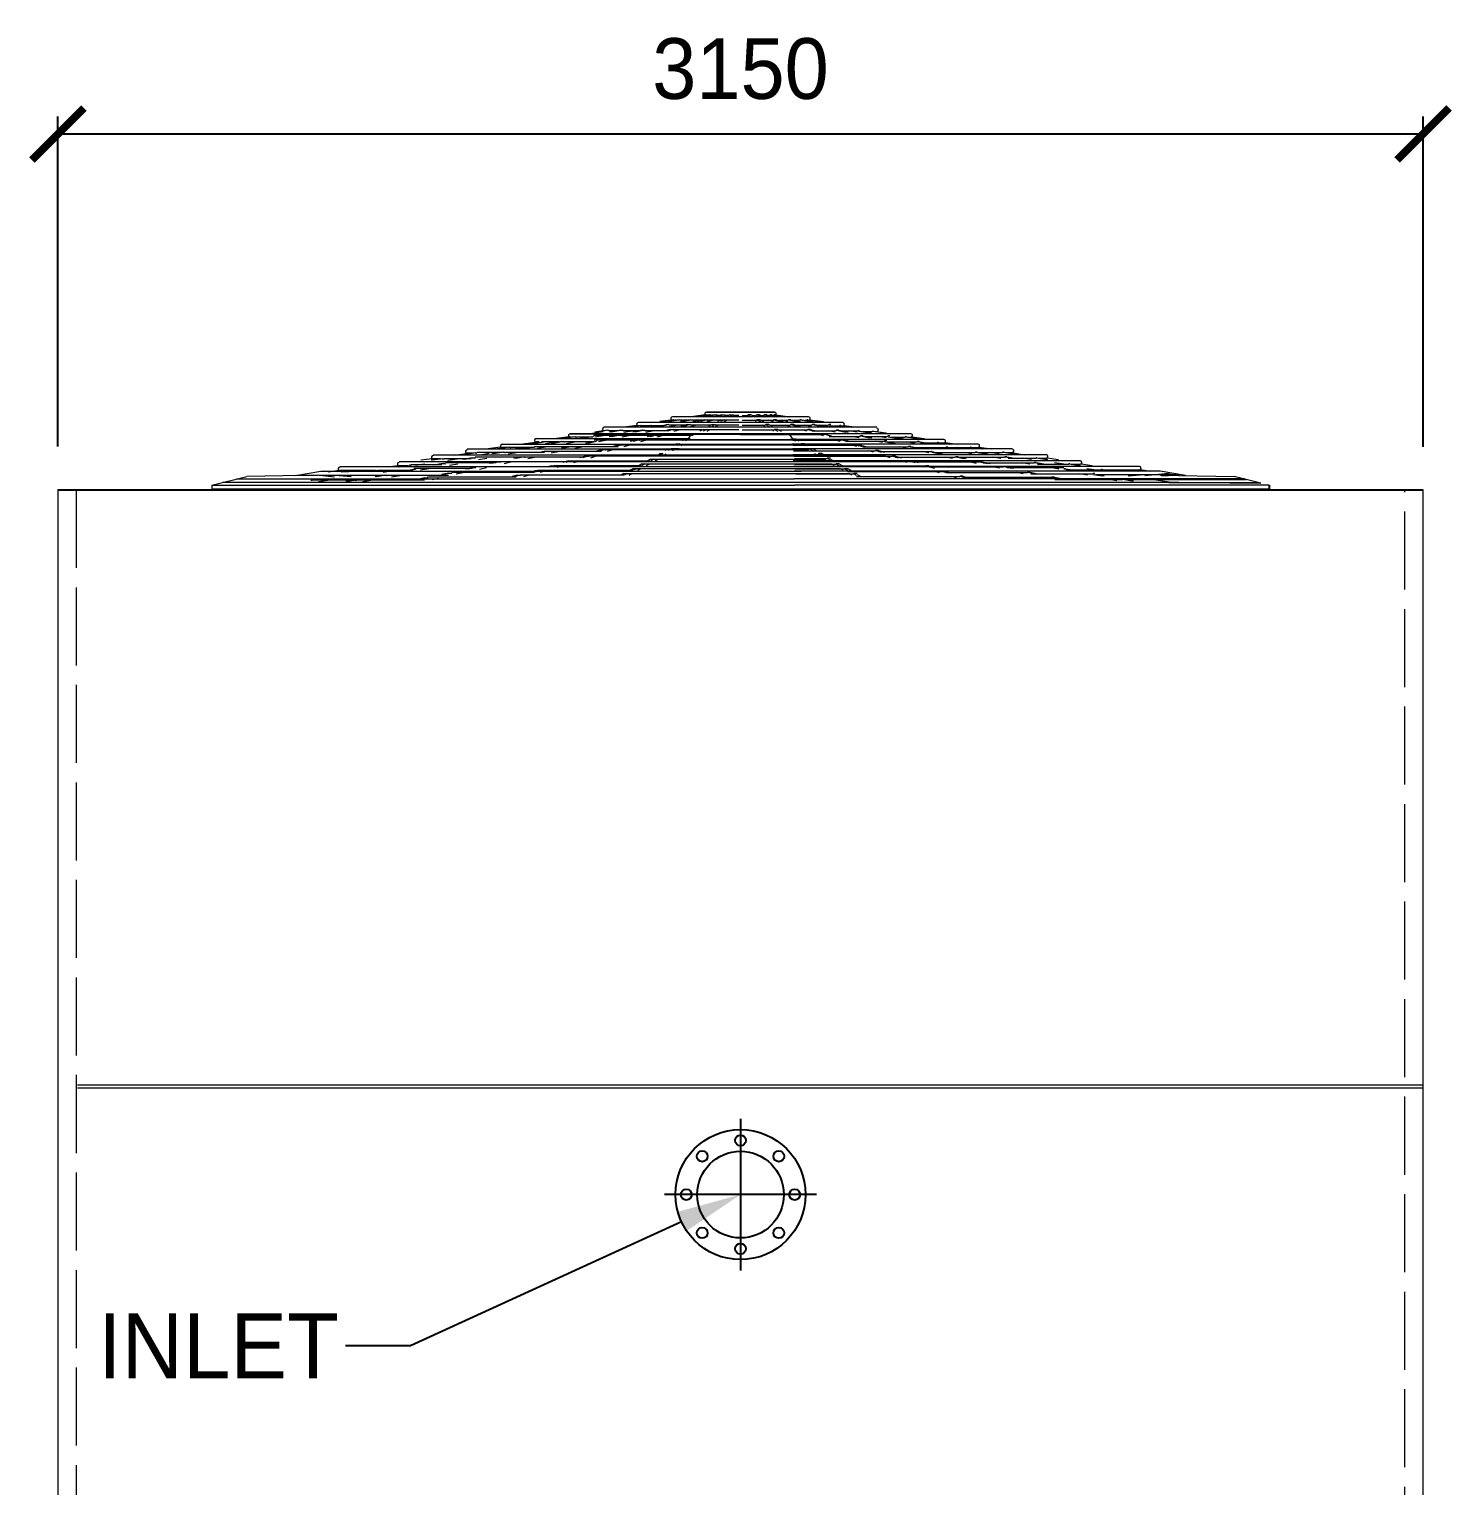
# Model space of a CAD drawing. Header units: millimetres. Extents: x 182790 to 221017, y 20795 to 41590.
# Drawn here: x 206491 to 209774, y 28652 to 32014 of the extents above; entities that cross this region are included whole.
import ezdxf
from ezdxf import colors
from ezdxf.entities.mleader import LeaderData, LeaderLine
from ezdxf.enums import TextEntityAlignment as Align
from ezdxf.math import Vec2, Vec3

# ---------------------------------------------------------------- set-up
doc = ezdxf.new("R2010")
doc.units = ezdxf.units.MM
doc.header["$LTSCALE"] = 30
doc.header["$MEASUREMENT"] = 0
doc.linetypes.add('CENTER', pattern=[2, 1.25, -0.25, 0.25, -0.25])
doc.linetypes.add('DASHED', pattern=[15, 12, -3])
doc.layers.get('0').update_dxf_attribs({"linetype": 'CONTINUOUS'})
doc.layers.get('DEFPOINTS').update_dxf_attribs({"color": 143, "linetype": 'CONTINUOUS'})
for name, color, linetype in [('center', 1, 'CENTER'), ('냉각탑', 4, 'CONTINUOUS'), ('냉각탑_dim', 1, 'CONTINUOUS'), ('냉각탑_text', 3, 'CONTINUOUS')]:
    doc.layers.add(name, color=color, linetype=linetype)
doc.styles.add('HY울릉도L', font='')
doc.styles.get("Standard").update_dxf_attribs({"font": ''})
doc.styles.add('돋움', font='')
doc.styles.get('HY울릉도L').set_extended_font_data('HY울릉도L')
doc.styles.get('Standard').set_extended_font_data('Dotum')
doc.styles.get('돋움').set_extended_font_data('Dotum')
doc.dimstyles.new('성지DIM', dxfattribs={"dimtxt": 3.5, "dimasz": 3, "dimexe": 1, "dimexo": 2.5, "dimgap": 2, "dimtad": 1, "dimdec": 0, "dimzin": 3, "dimdsep": 46, "dimtxsty": 'HY울릉도L', "dimblk": 'ARCHTICK', "dimcen": -2, "dimclrd": 256, "dimclre": 256, "dimclrt": 7, "dimadec": 0, "dimazin": 0, "dimtfac": 1, "dimtdec": 0, "dimtofl": 0, "dimtmove": 0, "dimatfit": 3, "dimfxl": 0, "dimtolj": 1, "dimtzin": 0, "dimlwe": -1, "dimarcsym": 0})

# ---------------------------------------------------------------- blocks, each defined once
blk = doc.blocks.new('_ArchTick')
at = {"color": 0, "linetype": 'ByBlock', "const_width": 0.15}
blk.add_lwpolyline([(-0.5, -0.5), (0.5, 0.5)], dxfattribs=at)
blk = doc.blocks.new('*D47')
at = {"layer": 'DEFPOINTS', "color": 0, "transparency": 16777216}
for p in [(209707.4, 31772.2), (206557.4, 30950.6), (209707.4, 30950.4)]:
    blk.add_point(p, dxfattribs=at)
at = {"layer": '냉각탑_dim', "transparency": 16777216}
for p, q in [((206557.4, 31050.6), (206557.4, 31812.2)), ((209707.4, 31050.4), (209707.4, 31812.2))]:
    blk.add_line(p, q, dxfattribs=at)
at = {"layer": '냉각탑_dim', "lineweight": -2, "transparency": 16777216}
blk.add_line((206557.4, 31772.2), (209707.4, 31772.2), dxfattribs=at)
at = {"layer": '냉각탑_dim', "lineweight": -2, "transparency": 16777216, "xscale": 120, "yscale": 120, "zscale": 120, "rotation": 180}
blk.add_blockref('_ArchTick', (206557.4, 31772.2), dxfattribs=at)
at = {"layer": '냉각탑_dim', "lineweight": -2, "transparency": 16777216, "xscale": 120, "yscale": 120, "zscale": 120}
blk.add_blockref('_ArchTick', (209707.4, 31772.2), dxfattribs=at)
at = {"layer": '냉각탑_dim', "color": 7, "transparency": 16777216, "insert": (208132.4, 31922.2), "char_height": 140, "attachment_point": 5, "style": 'HY울릉도L'}
blk.add_mtext('\\A1;3150', dxfattribs=at)

msp = doc.modelspace()

# ---------------------------------------------------------------- linework, layer by layer
at = {"ltscale": 500}
for p, q in [((209352.4, 30961.9), (209352.4, 30952.6)), ((206557.4, 30950.6), (209707.4, 30950.6)), ((209245.8, 30950.6), (207019, 30950.6))]:
    msp.add_line(p, q, dxfattribs=at)
at = {"lineweight": 18, "ltscale": 500}
for p, q in [((206557.4, 30950.6), (206557.4, 26670.6)), ((209707.4, 26670.6), (209707.4, 30950.6)), ((209707.4, 29577.3), (206602.4, 29577.3)), ((209707.4, 29570.3), (206602.4, 29570.3))]:
    msp.add_line(p, q, dxfattribs=at)
at = {"color": 5, "linetype": 'DASHED', "lineweight": 9, "ltscale": 0.5}
for p, q in [((206599.4, 30950.6), (206599.4, 26670.6)), ((209665.4, 26670.6), (209665.4, 30950.6))]:
    msp.add_line(p, q, dxfattribs=at)
at = {"color": 3}
for centre, radius in [((208132.4, 29324.6), 150), ((208132.4, 29449.6), 12.5), ((208044, 29413), 12.5), ((208132.4, 29324.6), 100), ((208220.8, 29413), 12.5), ((208007.4, 29324.6), 12.5), ((208257.4, 29324.6), 12.5), ((208044, 29236.2), 12.5), ((208220.8, 29236.2), 12.5), ((208132.4, 29199.6), 12.5)]:
    msp.add_circle(centre, radius, dxfattribs=at)
at = {"layer": 'center', "linetype": 'CENTER', "ltscale": 50}
for p, q in [((208132.4, 29499.6), (208132.4, 29149.6)), ((208307.4, 29324.6), (207957.4, 29324.6))]:
    msp.add_line(p, q, dxfattribs=at)
at = {"layer": '냉각탑', "linetype": 'Continuous', "lineweight": 15}
for p, q in [((208211, 31130.4), (208053.8, 31130.4)), ((208053.8, 31130.4), (208211, 31130.4)), ((208446.7, 31095.3), (207818.1, 31095.3)), ((207893.9, 31099.7), (207863.2, 31095.3)), ((207901, 31099.7), (207871.4, 31095.3)), ((207903, 31099.7), (207873.4, 31095.3)), ((208368.2, 31106.3), (207896.6, 31106.3)), ((207923.9, 31099.7), (207897.3, 31095.3)), ((207901, 31099.7), (207903, 31099.7)), ((207927.8, 31099.7), (207901.2, 31095.3)), ((207916.7, 31098.5), (207905.7, 31098.5)), ((207923.9, 31099.7), (207927.8, 31099.7)), ((207930.1, 31095.3), (207949.3, 31098.5)), ((207955.1, 31098.5), (207930.2, 31098.5)), ((207961, 31099.7), (207939.3, 31095.3)), ((207972.4, 31110.8), (207940.9, 31106.3)), ((207966.5, 31101.7), (207944.8, 31097.3)), ((207976.8, 31112.8), (207946.4, 31108.3)), ((207978.8, 31112.8), (207948.5, 31108.3)), ((207961, 31101.7), (207966.5, 31101.7)), ((207991.8, 31112.8), (207964.6, 31108.3)), ((207968.4, 31097.3), (207984, 31100.5)), ((207995.8, 31112.8), (207968.5, 31108.3)), ((208005.6, 31100.5), (207968.5, 31100.5)), ((207972.4, 31112.8), (207973.1, 31112.3)), ((208289.6, 31119.4), (207975.2, 31119.4)), ((207976.8, 31112.8), (207978.8, 31112.8)), ((207984, 31111.5), (207981.7, 31111.5)), ((207991.8, 31112.8), (207995.8, 31112.8)), ((208016.5, 31112.8), (207994.2, 31108.3)), ((208009.7, 31101.7), (207994.4, 31097.3)), ((208010, 31111.5), (207998.3, 31111.5)), ((208022, 31112.8), (207999.8, 31108.3)), ((208016.5, 31101.7), (208001.2, 31097.3)), ((208009.7, 31101.7), (208016.5, 31101.7)), ((208016.5, 31112.8), (208022, 31112.8)), ((208017.8, 31097.3), (208028.9, 31100.5)), ((208064.7, 31100.5), (208017.9, 31100.5)), ((208050.9, 31124), (208018.7, 31119.4)), ((208052.7, 31124), (208021.5, 31119.4)), ((208022.8, 31108.3), (208038.5, 31111.5)), ((208054.7, 31124), (208023.6, 31119.4)), ((208044.4, 31111.5), (208024.1, 31111.5)), ((208059.9, 31124), (208031.9, 31119.4)), ((208049, 31112.8), (208033.3, 31108.3)), ((208063.8, 31124), (208035.9, 31119.4)), ((208055.8, 31112.8), (208040.1, 31108.3)), ((208049, 31112.8), (208055.8, 31112.8)), ((208072, 31124), (208049.2, 31119.4)), ((208050.9, 31124), (208051.1, 31123.7)), ((208077.6, 31124), (208054.8, 31119.4)), ((208056.4, 31108.3), (208067.5, 31111.5)), ((208084.8, 31111.5), (208057.2, 31111.5)), ((208066.9, 31101.7), (208058.9, 31097.3)), ((208074.5, 31101.7), (208066.5, 31097.3)), ((208066.9, 31101.7), (208074.5, 31101.7)), ((208088.3, 31124), (208072.1, 31119.4)), ((208075.1, 31097.3), (208080.9, 31100.5)), ((208128.5, 31100.5), (208075.2, 31100.5)), ((208095.1, 31124), (208078.9, 31119.4)), ((208087.2, 31112.8), (208079.1, 31108.3)), ((208083.3, 31122.6), (208079.7, 31122.6)), ((208080.4, 31121.7), (208080.3, 31122.6)), ((208094.8, 31112.8), (208086.6, 31108.3)), ((208087.2, 31112.8), (208094.8, 31112.8)), ((208094.9, 31119.4), (208097.3, 31120.1)), ((208095.1, 31108.3), (208100.8, 31111.5)), ((208128.5, 31111.5), (208095.5, 31111.5)), ((208105, 31122.6), (208096.6, 31122.6)), ((208097.3, 31120.1), (208097, 31122.6)), ((208107.5, 31124), (208099.2, 31119.4)), ((208115.1, 31124), (208106.8, 31119.4)), ((208107.5, 31124), (208115.1, 31124)), ((208115, 31119.4), (208116.3, 31120.1)), ((208128.5, 31122.6), (208115.9, 31122.6)), ((208116.3, 31120.1), (208116.1, 31122.6)), ((208136.3, 31122.6), (208148.9, 31122.6)), ((208136.3, 31111.5), (208169.3, 31111.5)), ((208136.3, 31100.5), (208189.6, 31100.5)), ((208148.6, 31120.1), (208148.7, 31122.6)), ((208149.8, 31119.4), (208148.6, 31120.1)), ((208149.7, 31124), (208158, 31119.4)), ((208157.3, 31124), (208149.7, 31124)), ((208157.3, 31124), (208165.6, 31119.4)), ((208159.8, 31122.6), (208168.2, 31122.6)), ((208169.7, 31108.3), (208164, 31111.5)), ((208167.5, 31120.1), (208167.8, 31122.6)), ((208169.9, 31119.4), (208167.5, 31120.1)), ((208169.8, 31124), (208185.9, 31119.4)), ((208170, 31112.8), (208178.2, 31108.3)), ((208177.6, 31112.8), (208170, 31112.8)), ((208176.6, 31124), (208192.7, 31119.4)), ((208177.6, 31112.8), (208185.8, 31108.3)), ((208180, 31111.5), (208207.6, 31111.5)), ((208181.5, 31122.6), (208185.1, 31122.6)), ((208189.7, 31097.3), (208183.9, 31100.5)), ((208184.4, 31121.7), (208184.5, 31122.6)), ((208187.3, 31124), (208210.1, 31119.4)), ((208190.3, 31101.7), (208198.3, 31097.3)), ((208197.9, 31101.7), (208190.3, 31101.7)), ((208192.8, 31124), (208215.6, 31119.4)), ((208208.4, 31108.3), (208197.3, 31111.5)), ((208197.9, 31101.7), (208205.9, 31097.3)), ((208200.1, 31100.5), (208246.9, 31100.5)), ((208201, 31124), (208228.9, 31119.4)), ((208204.9, 31124), (208232.9, 31119.4)), ((208209, 31112.8), (208224.7, 31108.3)), ((208215.8, 31112.8), (208209, 31112.8)), ((208210.1, 31124), (208241.3, 31119.4)), ((208212.1, 31124), (208243.3, 31119.4)), ((208213.9, 31124), (208213.7, 31123.7)), ((208213.9, 31124), (208246.1, 31119.4)), ((208215.8, 31112.8), (208231.5, 31108.3)), ((208220.4, 31111.5), (208240.7, 31111.5)), ((208242, 31108.3), (208226.3, 31111.5)), ((208247, 31097.3), (208235.9, 31100.5)), ((208242.8, 31112.8), (208265, 31108.3)), ((208248.3, 31112.8), (208242.8, 31112.8)), ((208248.3, 31112.8), (208270.6, 31108.3)), ((208248.3, 31101.7), (208263.6, 31097.3)), ((208255.1, 31101.7), (208248.3, 31101.7)), ((208254.8, 31111.5), (208266.5, 31111.5)), ((208255.1, 31101.7), (208270.4, 31097.3)), ((208259.2, 31100.5), (208296.3, 31100.5)), ((208269, 31112.8), (208296.3, 31108.3)), ((208273, 31112.8), (208269, 31112.8)), ((208273, 31112.8), (208300.2, 31108.3)), ((208280.8, 31111.5), (208283.2, 31111.5)), ((208296.4, 31097.3), (208280.8, 31100.5)), ((208286, 31112.8), (208316.3, 31108.3)), ((208288, 31112.8), (208286, 31112.8)), ((208288, 31112.8), (208318.4, 31108.3)), ((208292.4, 31112.8), (208291.7, 31112.3)), ((208292.4, 31112.8), (208323.9, 31108.3)), ((208298.3, 31101.7), (208320, 31097.3)), ((208303.8, 31101.7), (208298.3, 31101.7)), ((208303.8, 31101.7), (208325.5, 31097.3)), ((208309.7, 31100.5), (208334.6, 31100.5)), ((208334.8, 31097.3), (208315.6, 31100.5)), ((208340.9, 31101.7), (208337, 31101.7)), ((208337, 31099.7), (208363.6, 31095.3)), ((208340.9, 31099.7), (208367.5, 31095.3)), ((208348.1, 31098.5), (208359.1, 31098.5)), ((208361.8, 31099.7), (208391.4, 31095.3)), ((208363.8, 31099.7), (208361.8, 31099.7)), ((208363.8, 31099.7), (208393.5, 31095.3)), ((208370.9, 31099.7), (208401.6, 31095.3)), ((207660.9, 31069.2), (208016.3, 31069.2)), ((207673.6, 31062.2), (207675.6, 31062.2)), ((207720, 31062.2), (207695.3, 31058.2)), ((207723.9, 31062.2), (207699.3, 31058.2)), ((207736.9, 31073.4), (207707.7, 31069.2)), ((207720, 31062.2), (207723.9, 31062.2)), ((207749.4, 31073.4), (207721.2, 31069.2)), ((207751.4, 31073.4), (207723.2, 31069.2)), ((208247.1, 31080.3), (207739.5, 31080.3)), ((207739.5, 31080.3), (208017.7, 31080.3)), ((207742.8, 31072.4), (207739.5, 31072.4)), ((207749.4, 31073.4), (207751.4, 31073.4)), ((207782, 31072.4), (207753.9, 31072.4)), ((207756.7, 31069.2), (207778.1, 31072.4)), ((207787.9, 31073.4), (207762.7, 31069.2)), ((207791.9, 31073.4), (207766.6, 31069.2)), ((207794.5, 31062.2), (207774.4, 31058.2)), ((207800, 31062.2), (207779.9, 31058.2)), ((207815.4, 31084.5), (207785.5, 31080.3)), ((207787.9, 31073.4), (207791.9, 31073.4)), ((207845.2, 31076.4), (207794.1, 31076.4)), ((207825.2, 31088.5), (207796.3, 31084.3)), ((207796.6, 31073.2), (207815.8, 31076.4)), ((207827.2, 31088.5), (207798.3, 31084.3)), ((207889, 31065.4), (207801.8, 31065.4)), ((207804.9, 31062.2), (207820.6, 31065.4)), ((207825.2, 31088.5), (207827.2, 31088.5)), ((207850, 31077.4), (207829.3, 31073.2)), ((207849.4, 31087.5), (207829.8, 31087.5)), ((207855.9, 31088.5), (207830, 31084.3)), ((207859.8, 31088.5), (207833.9, 31084.3)), ((207855.5, 31077.4), (207834.9, 31073.2)), ((207855.9, 31088.5), (207859.8, 31088.5)), ((207927.9, 31076.4), (207857.4, 31076.4)), ((207859.4, 31073.2), (207875.1, 31076.4)), ((207900.1, 31087.5), (207862.2, 31087.5)), ((207863.3, 31084.3), (207882.5, 31087.5)), ((207892, 31066.2), (207877.8, 31062.2)), ((207905.5, 31088.5), (207884.3, 31084.3)), ((207898.8, 31066.2), (207884.6, 31062.2)), ((207911, 31088.5), (207889.9, 31084.3)), ((207892, 31066.2), (207898.8, 31066.2)), ((208257.2, 31065.4), (207900.1, 31065.4)), ((207902.3, 31062.2), (207913.3, 31065.4)), ((207966.7, 31087.5), (207912.9, 31087.5)), ((207913.9, 31084.3), (207929.6, 31087.5)), ((207931.3, 31077.4), (207916.7, 31073.2)), ((207938.1, 31077.4), (207923.5, 31073.2)), ((207931.3, 31077.4), (207938.1, 31077.4)), ((208023.5, 31076.4), (207939.4, 31076.4)), ((207940.8, 31073.2), (207951.9, 31076.4)), ((207970.5, 31090.5), (207955.5, 31086.3)), ((207977.3, 31090.5), (207962.3, 31086.3)), ((207970.5, 31090.5), (207977.3, 31090.5)), ((208044.6, 31089.5), (207978.6, 31089.5)), ((207979.3, 31086.3), (207990.4, 31089.5)), ((208004.5, 31067.8), (207997.9, 31064.2)), ((208004.5, 31067.8), (208012, 31067.8)), ((208014.6, 31069.2), (208005.5, 31064.2)), ((208253, 31066.5), (208009.7, 31066.5)), ((208009.7, 31066.5), (208253, 31066.5)), ((208132.4, 31078.5), (208024.9, 31078.5)), ((208046.6, 31090.5), (208038.8, 31086.3)), ((208054.1, 31090.5), (208046.4, 31086.3)), ((208046.6, 31090.5), (208054.1, 31090.5)), ((208128.5, 31089.5), (208054.9, 31089.5)), ((208055.2, 31086.3), (208060.9, 31089.5)), ((208132.4, 31078.5), (208239.9, 31078.5)), ((208136.3, 31089.5), (208210, 31089.5)), ((208209.6, 31086.3), (208203.9, 31089.5)), ((208210.7, 31090.5), (208218.4, 31086.3)), ((208218.2, 31090.5), (208210.7, 31090.5)), ((208218.2, 31090.5), (208226, 31086.3)), ((208220.2, 31089.5), (208286.2, 31089.5)), ((208241.3, 31078.4), (208325.5, 31078.4)), ((208601.9, 31067.2), (208246.5, 31067.2)), ((208525.3, 31080.3), (208247.1, 31080.3)), ((208252.8, 31067.8), (208259.3, 31064.2)), ((208260.3, 31067.8), (208252.8, 31067.8)), ((208252.9, 31065.4), (208364.7, 31065.4)), ((208260.3, 31067.8), (208266.9, 31064.2)), ((208285.5, 31086.3), (208274.4, 31089.5)), ((208287.5, 31090.5), (208302.5, 31086.3)), ((208294.3, 31090.5), (208287.5, 31090.5)), ((208294.3, 31090.5), (208309.3, 31086.3)), ((208298.1, 31087.5), (208351.9, 31087.5)), ((208324, 31075.2), (208312.9, 31078.4)), ((208326.7, 31079.4), (208341.3, 31075.2)), ((208333.6, 31079.4), (208326.7, 31079.4)), ((208333.6, 31077.4), (208348.1, 31073.2)), ((208350.9, 31084.3), (208335.3, 31087.5)), ((208337, 31074.4), (208407.5, 31074.4)), ((208362.5, 31062.2), (208351.5, 31065.4)), ((208353.8, 31088.5), (208374.9, 31084.3)), ((208359.3, 31088.5), (208380.5, 31084.3)), ((208364.7, 31087.5), (208402.6, 31087.5)), ((208366, 31066.2), (208380.2, 31062.2)), ((208372.8, 31066.2), (208366, 31066.2)), ((208372.8, 31066.2), (208387, 31062.2)), ((208375.8, 31063.4), (208463, 31063.4)), ((208401.5, 31084.3), (208382.3, 31087.5)), ((208405.4, 31071.2), (208389.7, 31074.4)), ((208405, 31086.5), (208430.9, 31082.3)), ((208408.9, 31086.5), (208405, 31086.5)), ((208408.9, 31086.5), (208434.8, 31082.3)), ((208409.3, 31075.4), (208429.9, 31071.2)), ((208414.8, 31075.4), (208435.5, 31071.2)), ((208415.5, 31085.5), (208435, 31085.5)), ((208419.7, 31074.4), (208470.7, 31074.4)), ((208437.6, 31086.5), (208466.5, 31082.3)), ((208439.6, 31086.5), (208437.6, 31086.5)), ((208439.6, 31086.5), (208468.5, 31082.3)), ((208459.9, 31060.2), (208444.2, 31063.4)), ((208468.2, 31071.2), (208449, 31074.4)), ((208449.4, 31084.5), (208479.3, 31080.3)), ((208464.8, 31062.2), (208484.9, 31058.2)), ((208470.3, 31062.2), (208490.4, 31058.2)), ((208476.9, 31075.4), (208472.9, 31075.4)), ((208472.9, 31073.4), (208498.2, 31069.2)), ((208476.9, 31073.4), (208502.1, 31069.2)), ((208482.8, 31072.4), (208510.9, 31072.4)), ((208508.1, 31069.2), (208486.7, 31072.4)), ((208515.4, 31073.4), (208513.4, 31073.4)), ((208513.4, 31073.4), (208541.6, 31069.2)), ((208515.4, 31073.4), (208543.6, 31069.2)), ((208522, 31072.4), (208525.3, 31072.4)), ((208527.9, 31073.4), (208557.1, 31069.2)), ((208540.9, 31062.2), (208565.5, 31058.2)), ((208544.8, 31062.2), (208540.9, 31062.2)), ((208542.8, 31062.2), (208567.5, 31058.2)), ((207423.1, 31032.1), (208317.3, 31032.1)), ((207499.6, 31034), (207472.5, 31030.1)), ((207520, 31036), (207493.9, 31032.1)), ((207522.1, 31036), (207496, 31032.1)), ((207501.7, 31045.2), (208293.7, 31045.2)), ((207515.5, 31035.3), (207501.7, 31035.3)), ((207520, 31036), (207522.1, 31036)), ((207578.1, 31037.3), (207524.2, 31037.3)), ((207531.4, 31032.1), (207552.8, 31035.3)), ((207578, 31049.1), (207550.3, 31045.2)), ((207582.1, 31038), (207558.7, 31034.1)), ((207586, 31038), (207562.6, 31034.1)), ((207597.8, 31049.1), (207571, 31045.2)), ((207599.8, 31049.1), (207573.1, 31045.2)), ((207582.3, 31056.2), (208264, 31056.2)), ((207592.6, 31048.4), (207582.3, 31048.4)), ((207680.3, 31037.3), (207589.9, 31037.3)), ((207596.4, 31034.1), (207615.6, 31037.3)), ((207597.8, 31049.1), (207599.8, 31049.1)), ((207647.4, 31048.4), (207602.1, 31048.4)), ((207607.8, 31045.2), (207629.2, 31048.4)), ((207652, 31049.1), (207628, 31045.2)), ((207658.4, 31060.2), (207630, 31056.2)), ((207656, 31049.1), (207632, 31045.2)), ((207673.6, 31060.2), (207646.1, 31056.2)), ((207675.6, 31060.2), (207648.1, 31056.2)), ((207652, 31049.1), (207656, 31049.1)), ((207735.2, 31050.4), (207658, 31050.4)), ((207667.7, 31061.4), (207660.9, 31061.4)), ((207663.1, 31047.2), (207682.3, 31050.4)), ((207683.5, 31040), (207664.4, 31036.1)), ((207689.1, 31040), (207670, 31036.1)), ((207714.7, 31061.4), (207678, 31061.4)), ((207682.3, 31058.2), (207703.7, 31061.4)), ((207811.3, 31039.3), (207690.6, 31039.3)), ((207695.9, 31036.1), (207711.6, 31039.3)), ((207739, 31051.1), (207719.4, 31047.2)), ((207744.6, 31051.1), (207725, 31047.2)), ((207790.2, 31061.4), (207726, 31061.4)), ((207729.9, 31058.2), (207749.1, 31061.4)), ((207850.1, 31050.4), (207746.2, 31050.4)), ((207750.4, 31047.2), (207766.1, 31050.4)), ((207774.4, 31028.8), (207761.2, 31025.1)), ((207781.2, 31028.8), (207768, 31025.1)), ((207774.4, 31028.8), (207781.2, 31028.8)), ((208467, 31028.3), (207779.2, 31028.3)), ((207786.7, 31025.1), (207797.8, 31028.3)), ((207813.6, 31044), (207800.1, 31040.1)), ((207820.4, 31044), (207806.9, 31040.1)), ((207813.6, 31044), (207820.4, 31044)), ((208287.3, 31043.3), (207821.5, 31043.3)), ((207825.2, 31040.1), (207836.3, 31043.3)), ((207852.8, 31055.1), (207838.9, 31051.2)), ((207859.6, 31055.1), (207845.7, 31051.2)), ((207852.8, 31055.1), (207859.6, 31055.1)), ((208267.3, 31054.4), (207860.8, 31054.4)), ((207863.7, 31051.2), (207874.8, 31054.4)), ((207944.7, 31032.7), (207938, 31029.1)), ((207944.7, 31034.7), (207952.3, 31034.7)), ((207952.3, 31034.7), (207945.6, 31031.1)), ((207955.5, 31031.1), (207961.2, 31034.3)), ((207964.6, 31045.8), (207958, 31042.1)), ((207964.6, 31045.8), (207972.2, 31045.8)), ((207972.2, 31045.8), (207965.6, 31042.1)), ((207991, 31045.3), (207973.5, 31045.3)), ((207975.4, 31042.1), (207981.2, 31045.3)), ((207984.6, 31056.8), (207977.9, 31053.2)), ((207984.6, 31056.8), (207992.2, 31056.8)), ((207992.2, 31056.8), (207985.5, 31053.2)), ((207995.4, 31053.2), (208001.1, 31056.4)), ((208680.5, 31056.2), (208251.2, 31056.2)), ((208759.1, 31045.2), (208252.1, 31045.2)), ((208837.7, 31032.1), (208253.1, 31032.1)), ((208253.9, 31054.4), (208404, 31054.4)), ((208254.8, 31041.3), (208443.3, 31041.3)), ((208255.8, 31028.3), (208482.6, 31028.3)), ((208269.4, 31053.2), (208263.7, 31056.4)), ((208272.7, 31056.8), (208279.3, 31053.2)), ((208280.2, 31056.8), (208272.7, 31056.8)), ((208273.8, 31045.3), (208291.3, 31045.3)), ((208280.2, 31056.8), (208286.9, 31053.2)), ((208289.4, 31042.1), (208283.6, 31045.3)), ((208292.6, 31045.8), (208299.2, 31042.1)), ((208300.2, 31045.8), (208292.6, 31045.8)), ((208300.2, 31045.8), (208306.8, 31042.1)), ((208309.3, 31031.1), (208303.6, 31034.3)), ((208312.5, 31034.7), (208319.2, 31031.1)), ((208320.1, 31034.7), (208312.5, 31034.7)), ((208320.1, 31034.7), (208326.8, 31031.1)), ((208401.1, 31051.2), (208390, 31054.4)), ((208405.2, 31053.1), (208419.1, 31049.2)), ((208412, 31053.1), (208405.2, 31053.1)), ((208412, 31053.1), (208425.9, 31049.2)), ((208414.7, 31050.4), (208518.6, 31050.4)), ((208439.6, 31038.1), (208428.5, 31041.3)), ((208444.4, 31042), (208457.9, 31038.1)), ((208451.2, 31042), (208444.4, 31042)), ((208451.2, 31042), (208464.7, 31038.1)), ((208451.6, 31039.3), (208572.2, 31039.3)), ((208478.1, 31025.1), (208467, 31028.3)), ((208474.6, 31061.4), (208538.8, 31061.4)), ((208483.6, 31028.8), (208496.8, 31025.1)), ((208490.4, 31028.8), (208483.6, 31028.8)), ((208490.4, 31028.8), (208503.6, 31025.1)), ((208514.4, 31047.2), (208498.7, 31050.4)), ((208534.9, 31058.2), (208515.7, 31061.4)), ((208520.2, 31051.1), (208539.8, 31047.2)), ((208525.8, 31051.1), (208545.4, 31047.2)), ((208527.6, 31048.4), (208604.8, 31048.4)), ((208548.1, 31059.4), (208584.8, 31059.4)), ((208566.9, 31036.1), (208551.2, 31039.3)), ((208580.6, 31056.2), (208559.1, 31059.4)), ((208573.7, 31038), (208592.8, 31034.1)), ((208579.3, 31038), (208598.4, 31034.1)), ((208599.7, 31045.2), (208580.5, 31048.4)), ((208582.5, 31037.3), (208672.9, 31037.3)), ((208589.2, 31060.2), (208587.2, 31060.2)), ((208587.2, 31060.2), (208614.7, 31056.2)), ((208589.2, 31060.2), (208616.7, 31056.2)), ((208595.1, 31059.4), (208601.9, 31059.4)), ((208604.4, 31060.2), (208632.8, 31056.2)), ((208606.8, 31049.1), (208630.8, 31045.2)), ((208610.8, 31049.1), (208606.8, 31049.1)), ((208610.8, 31049.1), (208634.8, 31045.2)), ((208615.4, 31048.4), (208660.7, 31048.4)), ((208655, 31045.2), (208633.6, 31048.4)), ((208666.4, 31034.1), (208647.2, 31037.3)), ((208665, 31049.1), (208663, 31049.1)), ((208663, 31049.1), (208689.7, 31045.2)), ((208665, 31049.1), (208691.8, 31045.2)), ((208670.2, 31048.4), (208680.5, 31048.4)), ((208674.8, 31038), (208698.2, 31034.1)), ((208678.7, 31038), (208702.1, 31034.1)), ((208682.7, 31037.3), (208736.6, 31037.3)), ((208682.8, 31049.1), (208710.5, 31045.2)), ((208729.4, 31034.1), (208708, 31037.3)), ((208740.8, 31038), (208738.7, 31038)), ((208738.7, 31038), (208764.8, 31034.1)), ((208740.8, 31038), (208766.9, 31034.1)), ((208745.3, 31037.3), (208759.1, 31037.3)), ((208761.3, 31036), (208788.3, 31032.1)), ((207206.3, 30995.6), (207181.3, 30992)), ((207207.9, 31005.1), (208565.4, 31005.1)), ((207290.3, 30995.2), (207207.9, 30995.2)), ((207292.8, 30995.6), (207210.7, 30992)), ((207294.8, 30995.6), (207212.7, 30992)), ((207292.8, 30995.6), (207294.8, 30995.6)), ((207376.1, 30995.2), (207296.4, 30995.2)), ((207308.1, 30992), (207329.5, 30995.2)), ((207342.7, 31006.7), (207317.1, 31003.1)), ((207368.5, 31006.7), (207343.8, 31003.1)), ((207344.5, 31016.1), (208535.3, 31016.1)), ((207365.4, 31006.3), (207344.6, 31006.3)), ((207370.6, 31006.7), (207345.8, 31003.1)), ((207378.4, 30997.6), (207356.8, 30994)), ((207382.3, 30997.6), (207360.7, 30994)), ((207368.5, 31008.7), (207370.6, 31008.7)), ((207443.5, 31008.3), (207372.3, 31008.3)), ((207378.4, 31000.6), (207382.3, 31000.6)), ((207382.5, 31008.1), (207404, 31011.3)), ((207513.4, 31000.2), (207383.7, 31000.2)), ((207394.2, 30997), (207413.4, 31000.2)), ((207421.1, 31022.8), (207394.8, 31019.1)), ((207444.3, 31022.8), (207418.9, 31019.1)), ((207446.3, 31022.8), (207420.9, 31019.1)), ((207440.5, 31022.3), (207423.1, 31022.3)), ((207446.3, 31011.7), (207424.1, 31008.1)), ((207450.2, 31011.7), (207428, 31008.1)), ((207444.3, 31022.8), (207446.3, 31022.8)), ((207446.3, 31011.7), (207450.2, 31011.7)), ((207510.8, 31022.3), (207448.3, 31022.3)), ((207568.3, 31013.3), (207451.8, 31013.3)), ((207457, 31019.1), (207478.4, 31022.3)), ((207460.9, 31008.1), (207480.1, 31011.3)), ((207514.2, 31024.8), (207491.4, 31021.1)), ((207518.1, 31024.8), (207495.3, 31021.1)), ((207515.2, 31002.6), (207497.6, 30999)), ((207520.8, 31002.6), (207503.1, 30999)), ((207514.2, 31024.8), (207518.1, 31024.8)), ((207623.3, 31026.3), (207519.9, 31026.3)), ((207692.7, 31004.2), (207521.9, 31004.2)), ((207527.7, 31021.1), (207546.9, 31024.3)), ((207530.5, 30999), (207546.2, 31002.2)), ((207570.6, 31015.7), (207552.5, 31012.1)), ((207576.2, 31015.7), (207558.1, 31012.1)), ((207733.5, 31015.3), (207579.5, 31015.3)), ((207587, 31012.1), (207602.6, 31015.3)), ((207628.1, 31026.8), (207609.5, 31023.1)), ((207633.6, 31026.8), (207615, 31023.1)), ((207772.4, 31026.3), (207635.1, 31026.3)), ((207641.4, 31023.1), (207657.1, 31026.3)), ((207656.8, 30995.5), (207663.6, 30995.5)), ((207883.7, 30995.2), (207664.3, 30995.2)), ((207671.1, 30992), (207682.2, 30995.2)), ((207696, 31006.6), (207683.5, 31003)), ((207702.8, 31006.6), (207690.3, 31003)), ((207696, 31006.6), (207702.8, 31006.6)), ((207903.8, 31006.2), (207703.6, 31006.2)), ((207709.6, 31003), (207720.7, 31006.2)), ((207735.2, 31017.7), (207722.3, 31014.1)), ((207742, 31017.7), (207729.1, 31014.1)), ((207735.2, 31017.7), (207742, 31017.7)), ((207923.9, 31017.3), (207742.9, 31017.3)), ((207748.2, 31014.1), (207759.2, 31017.3)), ((207884.2, 30999.5), (207877.9, 30996)), ((208363.4, 30999.2), (207883.7, 30999.2)), ((207884.2, 30999.5), (207891.8, 30999.5)), ((207891.8, 30999.5), (207885.5, 30996)), ((207895.7, 30996), (207901.4, 30999.2)), ((207904.4, 31010.6), (207898, 31007)), ((208343.5, 31010.2), (207903.8, 31010.2)), ((207904.4, 31010.6), (207912, 31010.6)), ((207912, 31010.6), (207905.6, 31007)), ((207915.6, 31007), (207921.3, 31010.2)), ((207924.7, 31021.7), (207918.1, 31018.1)), ((208327.1, 31021.3), (207923.9, 31021.3)), ((207924.7, 31021.7), (207932.3, 31021.7)), ((207932.3, 31021.7), (207925.7, 31018.1)), ((207935.5, 31018.1), (207941.3, 31021.3)), ((208916.3, 31018.1), (208254.1, 31018.1)), ((209052.9, 31005.1), (208255, 31005.1)), ((208256.8, 31023.3), (208332, 31023.3)), ((208257.7, 31010.2), (208352.3, 31010.2)), ((208258.7, 30999.2), (208372.7, 30999.2)), ((208329.3, 31020.1), (208323.5, 31023.3)), ((208332.5, 31023.7), (208339.1, 31020.1)), ((208340.1, 31023.7), (208332.5, 31023.7)), ((208340.1, 31021.7), (208346.7, 31018.1)), ((208340.9, 31017.3), (208521.9, 31017.3)), ((208349.2, 31007), (208343.5, 31010.2)), ((208352.8, 31010.6), (208359.2, 31007)), ((208360.4, 31010.6), (208352.8, 31010.6)), ((208360.4, 31010.6), (208366.8, 31007)), ((208361, 31006.2), (208561.2, 31006.2)), ((208369.2, 30996), (208363.4, 30999.2)), ((208373.1, 30999.5), (208379.3, 30996)), ((208380.6, 30999.5), (208373.1, 30999.5)), ((208380.6, 30999.5), (208386.9, 30996)), ((208490.4, 31026.3), (208627.7, 31026.3)), ((208516.7, 31014.1), (208505.6, 31017.3)), ((208522.8, 31017.7), (208535.7, 31014.1)), ((208529.7, 31017.7), (208522.8, 31017.7)), ((208529.3, 31015.3), (208683.3, 31015.3)), ((208529.7, 31017.7), (208542.5, 31014.1)), ((208555.2, 31003), (208544.1, 31006.2)), ((208560, 31006.6), (208572.5, 31003)), ((208566.9, 31006.6), (208560, 31006.6)), ((208566.9, 31004.6), (208579.3, 31001)), ((208568.1, 31004.2), (208738.9, 31004.2)), ((208621.4, 31023.1), (208605.7, 31026.3)), ((208629.2, 31026.8), (208647.8, 31023.1)), ((208634.7, 31026.8), (208653.3, 31023.1)), ((208637.5, 31026.3), (208740.9, 31026.3)), ((208675.8, 31012.1), (208660.2, 31015.3)), ((208684.6, 31015.7), (208702.7, 31012.1)), ((208690.2, 31015.7), (208708.3, 31012.1)), ((208692.5, 31013.3), (208809, 31013.3)), ((208733.1, 31023.1), (208713.9, 31026.3)), ((208730.3, 31001), (208714.7, 31004.2)), ((208740, 31004.6), (208757.7, 31001)), ((208746.6, 31026.8), (208742.7, 31026.8)), ((208742.7, 31026.8), (208765.5, 31023.1)), ((208745.6, 31004.6), (208763.3, 31001)), ((208746.6, 31026.8), (208769.4, 31023.1)), ((208747.4, 31002.2), (208877.1, 31002.2)), ((208750, 31024.3), (208812.5, 31024.3)), ((208799.9, 31010.1), (208780.7, 31013.3)), ((208803.8, 31021.1), (208782.4, 31024.3)), ((208814.5, 31013.7), (208810.6, 31013.7)), ((208810.6, 31013.7), (208832.8, 31010.1)), ((208816.5, 31024.8), (208814.5, 31024.8)), ((208814.5, 31024.8), (208839.9, 31021.1)), ((208814.5, 31013.7), (208836.7, 31010.1)), ((208816.5, 31024.8), (208841.9, 31021.1)), ((208817.4, 31010.3), (208888.5, 31010.3)), ((208820.3, 31024.3), (208837.7, 31024.3)), ((208839.7, 31024.8), (208866, 31021.1)), ((208866.6, 30999), (208847.4, 31002.2)), ((208878.3, 31010.1), (208856.9, 31013.3)), ((208882.4, 30999.6), (208878.5, 30999.6)), ((208878.5, 30999.6), (208900.1, 30996)), ((208882.4, 30999.6), (208904, 30996)), ((208884.7, 30997.2), (208964.4, 30997.2)), ((208892.3, 31010.7), (208890.2, 31010.7)), ((208890.2, 31010.7), (208915, 31007.1)), ((208892.3, 31010.7), (208917, 31007.1)), ((208895.4, 31010.3), (208916.3, 31010.3)), ((208918.1, 31010.7), (208943.7, 31007.1)), ((208952.7, 30996), (208931.3, 30999.2)), ((208968, 30997.6), (208966, 30997.6)), ((208966, 30997.6), (209048.1, 30994)), ((208968, 30997.6), (209050.1, 30994)), ((208970.5, 30997.2), (209052.9, 30997.2)), ((209054.5, 30997.6), (209079.5, 30994)), ((206912.4, 30961.9), (206993.4, 30982)), ((206912.4, 30961.9), (208002.9, 30961.9)), ((206912.4, 30961.9), (206912.4, 30952.6)), ((208003.3, 30968.1), (206937.3, 30968.1)), ((206969.3, 30976), (208003.8, 30976)), ((207159.1, 30984.5), (206993.4, 30982)), ((207105.6, 30983.7), (207164.3, 30994)), ((207157.2, 30984.2), (207108.5, 30984.2)), ((207141, 30973.3), (207143, 30973.3)), ((207241, 30973.1), (207144.2, 30973.1)), ((207158.8, 30969.9), (207180.2, 30973.1)), ((207159.1, 30984.5), (207161.1, 30984.5)), ((207161.1, 30984.5), (207195.6, 30981)), ((207308.8, 30984.2), (207162.5, 30984.2)), ((207164.3, 30994), (208004.8, 30994)), ((207233.7, 30981), (207197.1, 30984.2)), ((207242.2, 30973.3), (207221.7, 30969.9)), ((207246.1, 30973.3), (207225.6, 30969.9)), ((207242.2, 30973.3), (207246.1, 30973.3)), ((207403, 30973.1), (207247.2, 30973.1)), ((207260.3, 30969.9), (207279.5, 30973.1)), ((207310.5, 30984.5), (207289.4, 30981)), ((207314.4, 30984.5), (207293.4, 30981)), ((207310.5, 30984.5), (207314.4, 30984.5)), ((207458.4, 30984.2), (207315.7, 30984.2)), ((207327.5, 30981), (207346.7, 30984.2)), ((207403.9, 30978.3), (207387.2, 30974.9)), ((207409.5, 30978.3), (207392.7, 30974.9)), ((207614.5, 30980.1), (207410.3, 30980.1)), ((207421, 30974.9), (207436.7, 30978.1)), ((207459.8, 30989.5), (207442.6, 30986)), ((207465.3, 30989.5), (207448.1, 30986)), ((207653.8, 30991.2), (207466.4, 30991.2)), ((207476, 30988), (207491.7, 30991.2)), ((207617.1, 30985), (207605.3, 30981.7)), ((207623.9, 30985), (207612.1, 30981.7)), ((207617.1, 30985), (207623.9, 30985)), ((207863.1, 30984.8), (207624.5, 30984.8)), ((207632.1, 30981.7), (207643.2, 30984.8)), ((207656.8, 30993.5), (207644.6, 30990)), ((207663.6, 30993.5), (207651.4, 30990)), ((207863.4, 30988.3), (207857.3, 30984.9)), ((208383.8, 30988.1), (207863.1, 30988.1)), ((207863.4, 30988.3), (207871, 30988.3)), ((207871, 30988.3), (207864.9, 30984.9)), ((207875.2, 30984.9), (207881, 30988.1)), ((208002.9, 30961.9), (208257.9, 30961.9)), ((208003.8, 30976), (208257, 30976)), ((208257.9, 30968.1), (208003.8, 30968.1)), ((208004.8, 30994), (208272, 30994)), ((209100.5, 30994), (208256, 30994)), ((209295.5, 30976), (208257, 30976)), ((209143.6, 30968.1), (208257.9, 30968.1)), ((209352.4, 30961.9), (208257.9, 30961.9)), ((208259.7, 30988.1), (208393.5, 30988.1)), ((208379.1, 30993.2), (208598.5, 30993.2)), ((208389.6, 30984.9), (208383.8, 30988.1)), ((208393.8, 30988.3), (208399.9, 30984.9)), ((208401.4, 30988.3), (208393.8, 30988.3)), ((208399.7, 30982.1), (208638.3, 30982.1)), ((208401.4, 30986.3), (208407.5, 30982.9)), ((208591.7, 30990), (208580.6, 30993.2)), ((208599.2, 30993.5), (208611.4, 30990)), ((208606, 30993.5), (208599.2, 30993.5)), ((208606, 30993.5), (208618.2, 30990)), ((208607, 30991.2), (208794.4, 30991.2)), ((208630.7, 30978.9), (208619.6, 30982.1)), ((208638.9, 30982.3), (208650.7, 30978.9)), ((208645.7, 30982.3), (208638.9, 30982.3)), ((208645.7, 30982.3), (208657.5, 30978.9)), ((208646.3, 30980.1), (208850.5, 30980.1)), ((208784.8, 30988), (208769.1, 30991.2)), ((208795.5, 30991.5), (208812.7, 30988)), ((208801, 30991.5), (208818.2, 30988)), ((208802.4, 30988.2), (208945.1, 30988.2)), ((208839.8, 30976.9), (208824.1, 30980.1)), ((208851.3, 30980.3), (208868.1, 30976.9)), ((208856.9, 30980.3), (208873.6, 30976.9)), ((208857.8, 30975.1), (209013.6, 30975.1)), ((208933.3, 30985), (208914.1, 30988.2)), ((208950.3, 30988.5), (208946.4, 30988.5)), ((208946.4, 30986.5), (208967.4, 30983)), ((208950.3, 30986.5), (208971.4, 30983)), ((208952, 30986.2), (209145, 30986.2)), ((209000.5, 30971.9), (208981.3, 30975.1)), ((209018.6, 30975.3), (209014.7, 30975.3)), ((209014.7, 30975.3), (209035.2, 30971.9)), ((209018.6, 30975.3), (209039.1, 30971.9)), ((209019.8, 30975.1), (209299.3, 30975.1)), ((209027.1, 30983), (209063.7, 30986.2)), ((209127.6, 30989.2), (209065.2, 30983)), ((209126.9, 30968.2), (209080.6, 30975.1)), ((209101.7, 30986.5), (209099.7, 30986.5)), ((209159.3, 30983.7), (209100.5, 30994)), ((209101.7, 30984.5), (209271.7, 30981.9)), ((209103.6, 30984.2), (209120.3, 30984.2)), ((209119.9, 30975.3), (209117.8, 30975.3)), ((209117.8, 30968.3), (209333.1, 30966.7)), ((209119.9, 30968.3), (209333.1, 30966.7)), ((209121.1, 30968.1), (209327.5, 30968.1)), ((209333.1, 30966.7), (209271.4, 30982)), ((206912.4, 30953.3), (209352.4, 30953.3)), ((206912.4, 30952.6), (209352.4, 30952.6)), ((206912.4, 30950.6), (209352.4, 30950.6)), ((206912.4, 30950.6), (209352.4, 30950.6)), ((209352.4, 30950.6), (206912.4, 30950.6))]:
    msp.add_line(p, q, dxfattribs=at)
at = {"layer": '냉각탑'}
msp.add_line((209105.7, 30950.6), (209352.4, 30950.6), dxfattribs=at)
at = {"layer": '냉각탑', "linetype": 'Continuous', "lineweight": 15, "flags": 128}
for points in [[(207893.9, 31099.7), (207894.1, 31099.4), (207895.2, 31098.8)], [(208016.5, 31101.7), (208016.7, 31101.4), (208017.2, 31100.7), (208017.9, 31100.5), (208018.1, 31100.5)], [(208052.7, 31124), (208054.4, 31124), (208054.7, 31124)], [(208054.7, 31124), (208055.2, 31123.4), (208055.5, 31123.2)], [(208055.8, 31112.8), (208056.3, 31112), (208056.9, 31111.6), (208057.3, 31111.6)], [(208059.9, 31124), (208062.8, 31123.9), (208063.8, 31124)], [(208072, 31124), (208075.2, 31123.9), (208077.6, 31124)], [(208074.5, 31101.7), (208074.6, 31101.3), (208074.9, 31100.7), (208075.2, 31100.5), (208075.2, 31100.5)], [(208088.3, 31124), (208090.4, 31123.9), (208095.1, 31124)], [(208094.8, 31112.8), (208094.9, 31112.3), (208095.2, 31111.7), (208095.6, 31111.5)], [(208095.1, 31124), (208095.3, 31123.4), (208095.9, 31122.8), (208096.5, 31122.6), (208096.7, 31122.6)], [(208115.1, 31124), (208115.2, 31123.4), (208115.5, 31122.8), (208115.9, 31122.6), (208115.9, 31122.6)], [(208149.7, 31124), (208149.6, 31123.4), (208149.3, 31122.8), (208148.9, 31122.6), (208148.9, 31122.6)], [(208169.8, 31124), (208169.5, 31123.4), (208168.9, 31122.8), (208168.3, 31122.6), (208168.1, 31122.6)], [(208170, 31112.8), (208169.9, 31112.3), (208169.6, 31111.7), (208169.2, 31111.5)], [(208176.6, 31124), (208174.4, 31123.9), (208169.8, 31124)], [(208192.8, 31124), (208189.6, 31123.9), (208187.3, 31124)], [(208190.3, 31101.7), (208190.2, 31101.3), (208189.9, 31100.7), (208189.6, 31100.5), (208189.6, 31100.5)], [(208204.9, 31124), (208202, 31123.9), (208201, 31124)], [(208209, 31112.8), (208208.5, 31112), (208207.9, 31111.6), (208207.5, 31111.6)], [(208210.1, 31124), (208209.6, 31123.4), (208209.3, 31123.2)], [(208212.1, 31124), (208210.4, 31124), (208210.1, 31124)], [(208248.3, 31101.7), (208248.1, 31101.4), (208247.6, 31100.7), (208246.9, 31100.5), (208246.8, 31100.5)], [(208370.9, 31099.7), (208370.7, 31099.4), (208369.6, 31098.8)], [(207794.5, 31066.2), (207796, 31066.2), (207800, 31066.2)], [(207850, 31077.4), (207851.5, 31077.4), (207855.5, 31077.4)], [(207898.8, 31066.2), (207899.2, 31065.7), (207899.9, 31065.4), (207900.2, 31065.4)], [(207905.5, 31088.5), (207907.2, 31088.5), (207911, 31088.5)], [(207938.1, 31077.4), (207938.6, 31076.7), (207939.2, 31076.4), (207939.5, 31076.5)], [(208054.1, 31090.5), (208054.4, 31089.9), (208054.7, 31089.5), (208054.9, 31089.5)], [(208210.7, 31090.5), (208210.4, 31089.9), (208210.1, 31089.5), (208209.9, 31089.5)], [(208326.7, 31079.4), (208326.2, 31078.7), (208325.6, 31078.4), (208325.3, 31078.5)], [(208359.3, 31088.5), (208357.6, 31088.5), (208353.8, 31088.5)], [(208366, 31066.2), (208365.6, 31065.7), (208364.9, 31065.4), (208364.6, 31065.4)], [(208414.8, 31075.4), (208413.3, 31075.4), (208409.3, 31075.4)], [(208470.3, 31064.2), (208468.8, 31064.2), (208464.8, 31064.2)], [(207522.1, 31036), (207523, 31035.5), (207524.2, 31035.3), (207524.3, 31035.3)], [(207580, 31049.1), (207581, 31048.6), (207582.3, 31048.4), (207582.3, 31048.4)], [(207584.1, 31038), (207585.1, 31038), (207588, 31038)], [(207683.5, 31040), (207685.4, 31040), (207689.1, 31040)], [(207689.1, 31040), (207689.7, 31039.5), (207690.7, 31039.3), (207690.8, 31039.4)], [(207739, 31051.1), (207741.6, 31051.1), (207744.6, 31051.1)], [(207781.2, 31028.8), (207781.5, 31028.5), (207782.1, 31028.3), (207782.2, 31028.3)], [(207820.4, 31044), (207820.8, 31043.5), (207821.5, 31043.3), (207821.6, 31043.4)], [(207952.3, 31034.7), (207952.4, 31034.5), (207952.8, 31034.3), (207952.8, 31034.3)], [(207972.2, 31045.8), (207972.4, 31045.5), (207972.7, 31045.3), (207972.7, 31045.3)], [(207992.2, 31056.8), (207992.3, 31056.6), (207992.7, 31056.4), (207992.7, 31056.4)], [(208272.7, 31056.8), (208272.5, 31056.6), (208272.2, 31056.4), (208272.1, 31056.4)], [(208292.6, 31045.8), (208292.4, 31045.5), (208292.1, 31045.3), (208292.1, 31045.3)], [(208312.5, 31034.7), (208312.4, 31034.5), (208312, 31034.3), (208312, 31034.3)], [(208444.4, 31042), (208444, 31041.5), (208443.4, 31041.3), (208443.2, 31041.4)], [(208483.6, 31028.8), (208483.3, 31028.5), (208482.7, 31028.3), (208482.6, 31028.3)], [(208525.8, 31051.1), (208523.2, 31051.1), (208520.2, 31051.1)], [(208573.7, 31040), (208573.1, 31039.5), (208572.2, 31039.3), (208572, 31039.4)], [(208579.3, 31038), (208577.4, 31038), (208573.7, 31038)], [(208678.7, 31038), (208677.7, 31038), (208674.8, 31038)], [(208682.8, 31049.1), (208681.8, 31048.6), (208680.5, 31048.4), (208680.5, 31048.4)], [(208738.7, 31038), (208737.8, 31037.5), (208736.6, 31037.3), (208736.5, 31037.3)], [(207206.3, 30995.6), (207206.7, 30995.4), (207207.9, 30995.2)], [(207294.8, 30995.6), (207295.7, 30995.3), (207296.7, 30995.3)], [(207342.7, 31006.7), (207343.3, 31006.4), (207344.6, 31006.3)], [(207382.3, 31000.6), (207383.2, 31000.3), (207383.9, 31000.3)], [(207515.2, 31002.6), (207517.8, 31002.6), (207520.8, 31002.6)], [(207518.1, 31024.8), (207518.7, 31024.5), (207519.9, 31024.3), (207520, 31024.3)], [(207520.8, 31002.6), (207521.4, 31002.3), (207522, 31002.3)], [(207572.6, 31015.7), (207575.2, 31015.7), (207578.2, 31015.7)], [(207578.2, 31015.7), (207578.7, 31015.4), (207579.6, 31015.3), (207579.6, 31015.3)], [(207628.1, 31026.8), (207630, 31026.8), (207633.6, 31026.8)], [(207633.6, 31026.8), (207634.3, 31026.5), (207635.2, 31026.3)], [(207663.6, 30995.5), (207663.8, 30995.3), (207664.4, 30995.2)], [(207702.8, 31006.6), (207703.3, 31006.3), (207703.7, 31006.3)], [(207742, 31017.7), (207742.2, 31017.5), (207742.9, 31017.3), (207743, 31017.3)], [(207891.8, 30999.5), (207891.8, 30999.3), (207892.2, 30999.2), (207892.2, 30999.2)], [(207912, 31010.6), (207912.1, 31010.5), (207912.4, 31010.2), (207912.5, 31010.3)], [(207932.3, 31021.7), (207932.5, 31021.5), (207932.8, 31021.3), (207932.8, 31021.3)], [(208332.5, 31023.7), (208332.3, 31023.5), (208332, 31023.3), (208332, 31023.3)], [(208352.8, 31010.6), (208352.7, 31010.5), (208352.4, 31010.2), (208352.3, 31010.3)], [(208373.1, 30999.5), (208373, 30999.3), (208372.6, 30999.2), (208372.6, 30999.2)], [(208522.8, 31017.7), (208522.6, 31017.5), (208521.9, 31017.3), (208521.8, 31017.3)], [(208562, 31006.6), (208561.5, 31006.3), (208561.1, 31006.3)], [(208629.2, 31026.8), (208628.5, 31026.5), (208627.6, 31026.3)], [(208634.7, 31026.8), (208632.8, 31026.8), (208629.2, 31026.8)], [(208684.6, 31015.7), (208684.1, 31015.4), (208683.2, 31015.3), (208683.2, 31015.3)], [(208690.2, 31015.7), (208687.6, 31015.7), (208684.6, 31015.7)], [(208740, 31004.6), (208739.4, 31004.3), (208738.8, 31004.3)], [(208745.6, 31004.6), (208743, 31004.6), (208740, 31004.6)], [(208742.7, 31026.8), (208742.1, 31026.5), (208740.9, 31026.3), (208740.8, 31026.3)], [(208878.5, 31002.6), (208877.6, 31002.3), (208876.9, 31002.3)], [(208918.1, 31010.7), (208917.5, 31010.4), (208916.2, 31010.3)], [(208966, 30997.6), (208965.1, 30997.3), (208964.2, 30997.3)], [(209054.5, 30997.6), (209054.1, 30997.4), (209052.9, 30997.2)], [(207143, 30973.3), (207143.8, 30973.1), (207144.2, 30973.1)], [(207161.1, 30984.5), (207161.9, 30984.2), (207162.6, 30984.2)], [(207246.1, 30973.3), (207246.6, 30973.1), (207247.3, 30973.1)], [(207314.4, 30984.5), (207314.9, 30984.3), (207315.8, 30984.2)], [(207403.9, 30978.3), (207406.4, 30978.3), (207409.5, 30978.3)], [(207409.5, 30978.3), (207409.7, 30978.2), (207410.5, 30978.1)], [(207459.8, 30989.5), (207462.3, 30989.5), (207465.3, 30989.5)], [(207465.3, 30989.5), (207465.6, 30989.3), (207466.5, 30989.2)], [(207623.9, 30985), (207624.3, 30984.9), (207624.6, 30984.9)], [(207871, 30988.3), (207871.2, 30988.1), (207871.3, 30988.1)], [(208393.8, 30988.3), (208393.6, 30988.1), (208393.5, 30988.1)], [(208599.2, 30993.5), (208599, 30993.3), (208598.4, 30993.2)], [(208638.9, 30982.3), (208638.6, 30982.1), (208638.2, 30982.1)], [(208795.5, 30991.5), (208795.2, 30991.3), (208794.3, 30991.2)], [(208801, 30991.5), (208798.5, 30991.5), (208795.5, 30991.5)], [(208851.3, 30980.3), (208851.1, 30980.2), (208850.3, 30980.1)], [(208856.9, 30980.3), (208854.4, 30980.3), (208851.3, 30980.3)], [(208946.4, 30988.5), (208945.9, 30988.3), (208945, 30988.2)], [(209014.7, 30975.3), (209014.2, 30975.1), (209013.5, 30975.1)], [(209099.7, 30986.5), (209098.9, 30986.2), (209098.2, 30986.2)], [(209117.8, 30975.3), (209117, 30975.1), (209116.6, 30975.1)]]:
    msp.add_lwpolyline(points, dxfattribs=at)
at = {"layer": '냉각탑', "linetype": 'Continuous', "lineweight": 15}
for centre, radius, start, end in [((208053.8, 31126.5), 3.93, 90, 220.8067), ((208211, 31126.5), 3.93, 319.1933, 90), ((207818.1, 31091.4), 3.93, 90, 226.9197), ((207896.6, 31102.4), 3.93, 90, 224.8074), ((207905.6, 31102), 3.49, 222.3777, 275.7695), ((207930.2, 31101.6), 3.07, 218.3693, 274.0667), ((207968.5, 31102.8), 2.27, 209.6738, 274.3747), ((207975.2, 31115.4), 3.93, 90, 222.6344), ((207981.5, 31114.9), 3.34, 218.5009, 277.1424), ((207998.2, 31114.6), 3.01, 216.1667, 271.695), ((208024, 31113.7), 2.17, 204.8514, 276.5247), ((208066, 31125.2), 2.53, 209.5953, 263.5179), ((208079.8, 31125), 2.43, 205.4412, 269.6636), ((208185.1, 31125), 2.43, 270.3364, 334.5588), ((208198.8, 31125.2), 2.53, 276.4821, 330.4047), ((208240.8, 31113.7), 2.17, 263.4753, 335.1486), ((208266.6, 31114.6), 3.01, 268.305, 323.8333), ((208283.4, 31114.9), 3.34, 262.8576, 321.4991), ((208289.6, 31115.4), 3.93, 317.3656, 90), ((208296.3, 31102.8), 2.27, 265.6253, 330.3262), ((208334.6, 31103.6), 3.07, 265.9333, 321.6307), ((208359.2, 31102), 3.49, 264.2305, 317.6223), ((208368.2, 31102.4), 3.93, 315.1926, 90), ((207660.9, 31065.3), 3.93, 90, 231.482), ((207660.5, 31064.5), 3.04, 226.5509, 277.3742), ((207677.9, 31065), 3.59, 229.7689, 271.5196), ((207725.7, 31063.8), 2.43, 220.8814, 279.3614), ((207739.5, 31076.3), 3.93, 90, 229.1468), ((207739.4, 31076.1), 3.7, 228.3322, 273.5608), ((207753.8, 31076), 3.57, 227.2198, 271.2611), ((207794, 31077.4), 2.97, 223.1748, 273.5199), ((207801.8, 31067.6), 2.24, 218.3305, 273.1954), ((207818.1, 31091.4), 3.91, 226.5784, 270.5926), ((207829.8, 31091.1), 3.6, 224.9457, 274.3361), ((207857.4, 31078.7), 2.23, 215.2562, 273.6944), ((207862.1, 31090.5), 3.07, 220.9693, 271.714), ((207912.9, 31089.7), 2.26, 212.4741, 273.4022), ((207978.8, 31091), 1.54, 197.8969, 269.0096), ((208024.9, 31065.4), 13.1, 90, 180.0235), ((208239.9, 31065.4), 13.1, 5, 90), ((208286, 31091), 1.54, 270.9904, 342.1031), ((208351.9, 31089.7), 2.26, 266.5978, 327.5259), ((208402.7, 31090.5), 3.07, 268.286, 319.0307), ((208407.5, 31076.7), 2.23, 266.3056, 324.7438), ((208435.1, 31089.1), 3.6, 265.6639, 315.0543), ((208446.7, 31089.4), 3.93, 313.0803, 90), ((208446.7, 31089.4), 3.91, 269.4074, 313.4216), ((208463, 31065.6), 2.24, 266.8046, 321.6695), ((208470.8, 31077.4), 2.97, 266.4801, 316.8252), ((208511, 31076), 3.57, 268.7389, 312.7802), ((208525.4, 31076.1), 3.7, 266.4392, 311.6678), ((208525.3, 31076.3), 3.93, 310.8532, 90), ((208539.1, 31063.8), 2.43, 260.6386, 319.1186), ((208601.9, 31063.3), 3.93, 308.518, 90), ((207423.1, 31026.2), 3.93, 90, 239.2098), ((207501.7, 31039.2), 3.93, 90, 236.5), ((207501.4, 31038.3), 2.98, 232.2093, 276.8618), ((207582.3, 31052.3), 3.93, 90, 233.9296), ((207589.6, 31039.5), 2.22, 224.6195, 282.5526), ((207601.7, 31051), 2.69, 225.6167, 281.114), ((207657.7, 31052.8), 2.4, 223.9054, 279.8718), ((207746.2, 31052.6), 2.21, 221.3017, 273.1809), ((207860.8, 31055.8), 1.4, 207.6192, 269.2984), ((208404, 31053.8), 1.4, 270.7016, 332.3808), ((208518.6, 31052.6), 2.21, 266.8191, 318.6983), ((208584.9, 31063), 3.59, 268.4804, 310.2311), ((208602.3, 31062.5), 3.04, 262.6258, 313.4491), ((208605.1, 31050.8), 2.4, 260.1282, 316.0946), ((208661.1, 31051), 2.69, 258.886, 314.3833), ((208673.2, 31039.5), 2.22, 257.4474, 315.3805), ((208680.5, 31052.3), 3.93, 306.0704, 90), ((208759.1, 31041.2), 3.93, 303.5, 90), ((208759.4, 31040.3), 2.98, 263.1382, 307.7907), ((208837.7, 31028.2), 3.93, 300.7902, 90), ((207207.9, 30999.1), 3.93, 90, 245.153), ((207344.5, 31010.2), 3.93, 90, 242.0827), ((207372, 31010.6), 2.41, 232.5031, 282.8787), ((207422.8, 31024.9), 2.66, 231.9986, 279.5458), ((207447.9, 31024.9), 2.59, 231.2351, 282.0738), ((207451.5, 31013.2), 1.93, 228.849, 281.7422), ((208809.3, 31015.2), 1.93, 258.2578, 311.151), ((208812.9, 31026.9), 2.59, 257.9262, 308.7649), ((208838.1, 31026.9), 2.66, 260.4542, 308.0014), ((208888.8, 31012.6), 2.41, 257.1213, 307.4969), ((208916.3, 31014.2), 3.93, 297.9173, 90), ((209052.9, 31001.1), 3.93, 294.847, 90)]:
    msp.add_arc(centre, radius, start, end, dxfattribs=at)

# ---------------------------------------------------------------- texts
at = {"layer": '냉각탑_text', "style": '돋움'}
msp.add_text('INLET', height=150, dxfattribs=at).set_placement((207206.1, 28975.3), align=Align.MIDDLE_RIGHT)

# ---------------------------------------------------------------- dimensions: what is measured, and where the dimension line sits
at = {"layer": '냉각탑_dim'}
dim = msp.add_linear_dim(base=(209707.4, 31772.2), p1=(206557.4, 30950.6), p2=(209707.4, 30950.4), dimstyle='성지DIM', override={"dimscale": 40}, dxfattribs=at)
dim.commit()
dim.dimension.update_dxf_attribs({"geometry": '*D47', "text_midpoint": (208132.4, 31922.2)})

# ---------------------------------------------------------------- leaders
ml = msp.add_multileader_mtext('Standard', dxfattribs=at)
ml.set_content('')
ml.set_leader_properties(color=256)
ml.build(insert=Vec2(0, 0))
ml.multileader.update_dxf_attribs({"text_right_attachment_type": 6, "dogleg_length": 5, "arrow_head_size": 150, "scale": 30})
ctx = ml.context
ctx.base_point, ctx.scale, ctx.char_height, ctx.arrow_head_size, ctx.landing_gap_size, ctx.plane_origin = Vec3(207221.3, 28975.3), 30, 5.4, 150, 2.7, Vec3(207821.3, 29839.8)
ctx.right_attachment = 6
notes = []
notes.append((ctx, [(0, (1, 1, 0), (207371.3, 28975.3), (-1, 0), 150, [(0, [(208132.4, 29324.6)], 0, [])])]))
ctx.mtext, ml.multileader.dxf.content_type = None, 0
for ctx, leaders in notes:
    for number, flags, end, landing, length, lines in leaders:
        leader = LeaderData()
        leader.index, (leader.has_last_leader_line, leader.has_dogleg_vector, leader.attachment_direction) = number, flags
        leader.last_leader_point, leader.dogleg_vector, leader.dogleg_length = Vec3(end), Vec3(landing), length
        for number, points, colour, breaks in lines:
            line = LeaderLine()
            line.index, line.vertices, line.color, line.breaks = number, Vec3.list(points), colors.encode_raw_color(colour), breaks
            leader.lines.append(line)
        ctx.leaders.append(leader)

doc.saveas('drawing.dxf')
